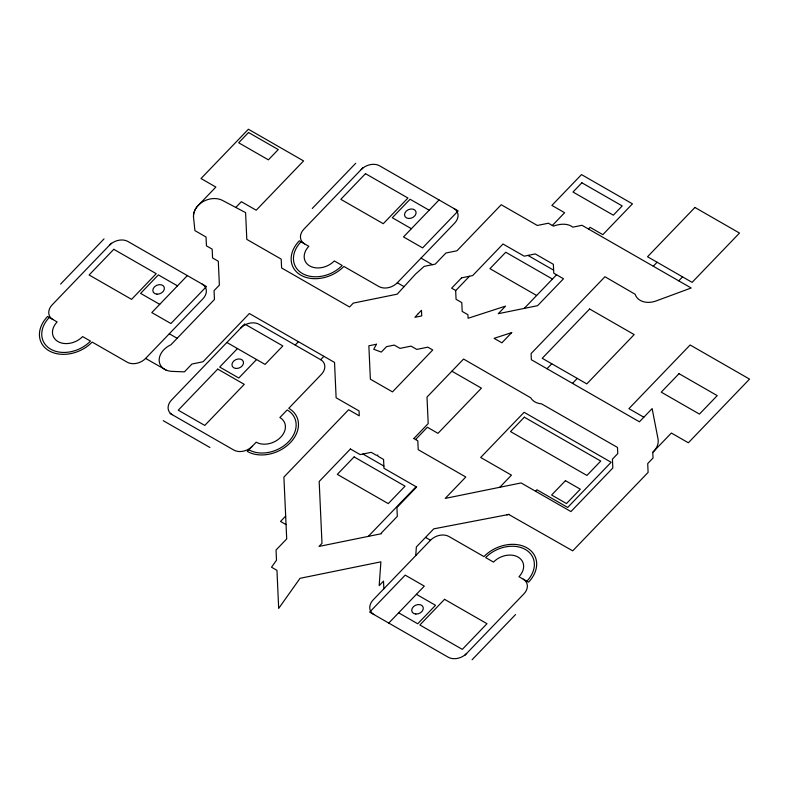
<?xml version="1.0" encoding="UTF-8"?>
<svg xmlns="http://www.w3.org/2000/svg" width="789" height="789" viewBox="0 0 789 789"><rect width="100%" height="100%" fill="white"/><g stroke="black" fill="none" stroke-linecap="round" stroke-linejoin="round"><path stroke-width="1.18" d="M193.463 216.038L193.483 216.62M193.473 215.249L193.522 214.647M415.744 555.594L416.365 546.935L433.743 528.857L507.761 514.655M193.63 213.849L193.759 213.247M193.966 212.448L194.153 211.846M194.449 211.048L194.715 210.456M195.1 209.667L195.425 209.075M195.899 208.306L196.293 207.744M196.846 207.004L197.289 206.462M197.921 205.751L215.87 187.062L201.008 178.531L248.397 129.238L303.578 160.926L256.198 210.219L241.345 201.688L235.803 207.448M60.585 284.099L104.02 238.909M111.446 243.18L52.222 304.791A13.531 10.119 -23.7 0 0 52.883 319.515M187.348 275.598L151.804 312.572L170.907 323.539L206.452 286.565L127.907 241.473A13.531 10.119 -23.7 0 0 109.474 245.231M49.283 317.444A29.173 21.816 -23.7 0 0 50.713 349.192A29.173 21.816 -23.7 0 0 90.459 341.095L82.608 336.578A18.048 13.492 -23.7 0 1 58.021 341.588A18.048 13.492 -23.7 0 1 57.133 321.951L47.577 316.468A31.58 23.621 -23.7 0 0 49.135 350.839A31.58 23.621 -23.7 0 0 92.155 342.071L127.177 362.181A13.531 10.119 -23.7 0 0 145.61 358.423L202.872 298.853A13.531 10.119 -23.7 0 0 202.201 284.129M312.286 208.444L355.721 163.264M363.147 167.524L303.923 229.145A13.531 10.119 -23.7 0 0 304.593 243.87M237.469 348.57L219.697 367.053L238.801 378.02L256.573 359.537M295.194 345.059L298.429 341.696M439.049 199.952L403.504 236.917L422.608 247.894L458.153 210.919L379.617 165.828A13.531 10.119 -23.7 0 0 361.175 169.586M248.88 449.789A29.173 21.816 -23.7 0 0 288.616 441.692A29.173 21.816 -23.7 0 0 287.186 409.945L279.878 417.539A18.048 13.492 -23.7 0 1 280.766 437.175A18.048 13.492 -23.7 0 1 256.188 442.185L247.302 451.436A31.58 23.621 -23.7 0 0 290.322 442.668A31.58 23.621 -23.7 0 0 288.764 408.298L321.34 374.41A13.531 10.119 -23.7 0 0 320.669 359.685L323.904 356.322M300.984 241.799A29.173 21.816 -23.7 0 0 302.424 273.546A29.173 21.816 -23.7 0 0 342.16 265.449L334.309 260.932A18.048 13.492 -23.7 0 1 309.722 265.942A18.048 13.492 -23.7 0 1 308.834 246.306L299.287 240.823A31.58 23.621 -23.7 0 0 300.836 275.183A31.58 23.621 -23.7 0 0 343.856 266.416L378.878 286.525A13.531 10.119 -23.7 0 0 397.321 282.768L454.572 223.208A13.531 10.119 -23.7 0 0 453.902 208.483M455.667 290.638L469.514 276.239M552.349 225.486L564.618 212.714L551.886 205.406L581.503 174.596L632.443 203.848L602.826 234.658L590.093 227.34L588.476 229.027M285.667 516.105L280.529 521.45L286.052 524.626M524.241 308.4L556.57 274.769M415.547 439.552L427.372 427.243L437.984 433.339L481.418 388.158L451.89 371.195M368.305 536.372L416.059 486.705M547.024 368.739L551.787 363.778M653.262 266.218L657.089 262.244M572.489 383.365L577.262 378.404M678.737 280.845L682.564 276.87M526.835 581.227A29.173 21.816 -23.7 0 0 525.395 549.479A29.173 21.816 -23.7 0 0 485.649 557.586L493.51 562.093A18.048 13.492 -23.7 0 1 518.087 557.083A18.048 13.492 -23.7 0 1 518.975 576.72L528.531 582.203A31.58 23.621 -23.7 0 0 526.973 547.842A31.58 23.621 -23.7 0 0 483.953 556.61L448.931 536.5A13.531 10.119 -23.7 0 0 430.498 540.258L373.236 599.818A13.531 10.119 -23.7 0 0 373.907 614.542M499.792 487.286L511.45 475.146L480.679 457.472L524.113 412.292L611.14 462.265L567.705 507.445L536.924 489.772L535.524 491.231M388.77 623.073L424.304 586.109L405.201 575.132L369.666 612.106L448.201 657.198A13.531 10.119 -23.7 0 0 466.634 653.44M464.662 655.501L523.886 593.88A13.531 10.119 -23.7 0 0 523.225 579.156M472.088 659.762L515.523 614.582M653.085 452.008L671.37 433.033L688.343 442.777L749.55 379.114L690.119 344.98L628.912 408.653L643.834 417.223M383.858 588.772L383.503 581.118L379.184 585.616L380.89 561.837L300.037 578.317L278.685 608.427L276.959 570.348L271.524 567.222L276.505 560.2L276.042 550.012L286.703 538.917L283.902 477.069L348.63 409.728L359.271 415.842L359.054 410.931L336.124 397.774L334.526 362.427L249.373 313.529L203.01 361.766L191.944 364.025L184.419 371.856L172.12 371.382A18.048 13.492 -23.7 0 1 159.23 361.283A18.048 13.492 -23.7 0 1 169.339 345.592L170.858 344.832L214.45 299.485L214.056 290.648L219.381 285.105L218.306 261.267L212.566 257.973L212.172 249.137L206.442 245.843L206.037 237.006L194.913 230.625L193.502 217.034C193.177 203.434 210.663 194.617 222.271 200.307L245.596 212.616L246.809 239.383L281.2 259.127L281.604 267.964L349.557 306.99L353.275 303.114L397.212 294.159L415.497 274.138L424.176 266.366L435.242 264.118L445.903 253.022L456.959 250.774L501.212 204.736L537.329 225.467L548.394 223.218L553.424 226.108C559.598 223.908 567.301 222.902 572.853 227.153L581.976 225.289L691.184 287.995L656.142 300.934A18.048 13.492 -23.7 0 1 635.145 294.277L604.956 276.732L531.086 353.58L531.362 359.745L639.435 421.799L652.138 408.584L658.056 439.108A18.048 13.492 -23.7 0 1 653.775 451.328L652.779 452.304L653.036 458.024L647.71 463.577L648.104 472.414L572.715 550.84L508.668 514.438M509.092 514.3L506.883 514.862M166.015 370.041L145.61 358.423M527.92 255.419L553.622 270.173M552.448 279.059L505.749 252.243L489.959 268.674L536.648 295.49M429.177 210.219L410.073 199.252L392.301 217.734L411.404 228.702M421.01 258.131L432.431 264.69M397.321 282.768L404.067 286.654M320.669 359.685L259.117 324.338A13.531 10.119 -23.7 0 0 240.675 328.096M177.476 285.865L158.372 274.897L140.6 293.38L159.703 304.357M226.857 342.475L265.065 364.41L282.837 345.927L244.629 323.993L171.578 399.984A13.531 10.119 -23.7 0 0 172.249 414.708M169.31 333.777L177.16 338.284M362.94 454.02L383.878 466.043M425.527 537.408L430.498 540.258M170.118 413.485L233.8 450.055A13.531 10.119 -23.7 0 0 252.233 446.298M163.215 420.675L209.913 447.491M416.405 594.324L435.508 605.291L417.736 623.774L398.632 612.806M413.831 438.536L417.815 440.854L418.219 449.691L465.796 477.01L445.233 498.401L521.085 482.937L570.94 511.568L612.826 467.995L612.422 459.159L617.757 453.616L617.471 447.442L541.53 403.84L540.13 403.682A18.048 13.492 -23.7 0 1 530.701 397.764L463.557 359.054L426.997 397.084L428.2 423.594L413.831 438.536M376.471 344.251L373.739 349.251L381.294 352.101L386.531 346.657L394.253 345.089L399.984 348.373L411.049 346.124L416.779 349.409L427.835 347.16L432.747 349.981L392.478 391.877L370.366 379.184L368.857 345.799L376.471 344.251M418.269 313.637L414.925 317.306L421.73 315.916L421.474 310.304L418.269 313.637M113.794 249.304L89.118 274.976L131.566 299.356L156.242 273.684L113.794 249.304M248.545 132.513L238.672 142.779L268.388 159.842L278.261 149.575L248.545 132.513M365.494 173.659L340.818 199.331L383.267 223.701L407.952 198.029L365.494 173.659M217.725 369.104L178.245 410.181L204.775 425.419L244.265 384.342L217.725 369.104M461.555 277.856L451.653 288.163L455.657 290.46L456.062 299.297L461.792 302.582L462.186 311.418L467.926 314.712L468.084 318.273L505.542 306.122L498.263 313.697L537.595 305.678L563.494 278.744L553.76 273.152L553.355 264.315L535.248 253.92L524.192 256.178L502.997 244.008L472.621 275.608L461.555 277.856M581.868 182.782L572.992 192.023L613.319 215.18L622.205 205.939L581.868 182.782M350.405 449L319.18 481.487L321.991 543.335L319.022 546.422L381.363 533.719L381.324 533.009L397.321 516.371L396.916 507.544L416.631 487.03L383.977 468.281L383.572 459.445L377.842 456.15L377.793 455.085L376.343 455.292L371.205 452.334L360.139 454.592L350.405 449M354.103 456.91L337.317 474.367L388.267 503.619L405.043 486.162L354.103 456.91M511.706 332.613L501.893 342.82L494.072 338.333L511.706 332.613M589.62 309.002L542.23 358.295L586.809 383.888L634.188 334.595L589.62 309.002M694.922 207.458L647.542 256.75L692.111 282.354L739.5 233.061L694.922 207.458M524.33 417.194L510.513 431.573L586.927 475.451L600.745 461.072L524.33 417.194M444.542 599.324L419.866 624.996L462.315 649.367L486.991 623.695L444.542 599.324M565.457 480.659L551.629 495.028L566.492 503.56L580.309 489.19L565.457 480.659M679.013 373.67L661.241 392.153L699.448 414.097L717.221 395.614L679.013 373.67M408.653 218.494A6.016 4.497 -23.7 0 0 415.951 211.679A6.016 4.497 -23.7 0 0 406.335 211.038A6.016 4.497 -23.7 0 0 408.653 218.494M415.833 614.049A6.016 4.497 -23.7 0 0 423.141 607.234A6.016 4.497 -23.7 0 0 413.525 606.593A6.016 4.497 -23.7 0 0 415.833 614.049M156.952 294.149A6.016 4.497 -23.7 0 0 164.25 287.324A6.016 4.497 -23.7 0 0 154.634 286.683A6.016 4.497 -23.7 0 0 156.952 294.149M236.079 368.473A6.016 4.497 -23.7 0 0 243.387 361.648A6.016 4.497 -23.7 0 0 233.761 361.007A6.016 4.497 -23.7 0 0 236.079 368.473"/></g></svg>
